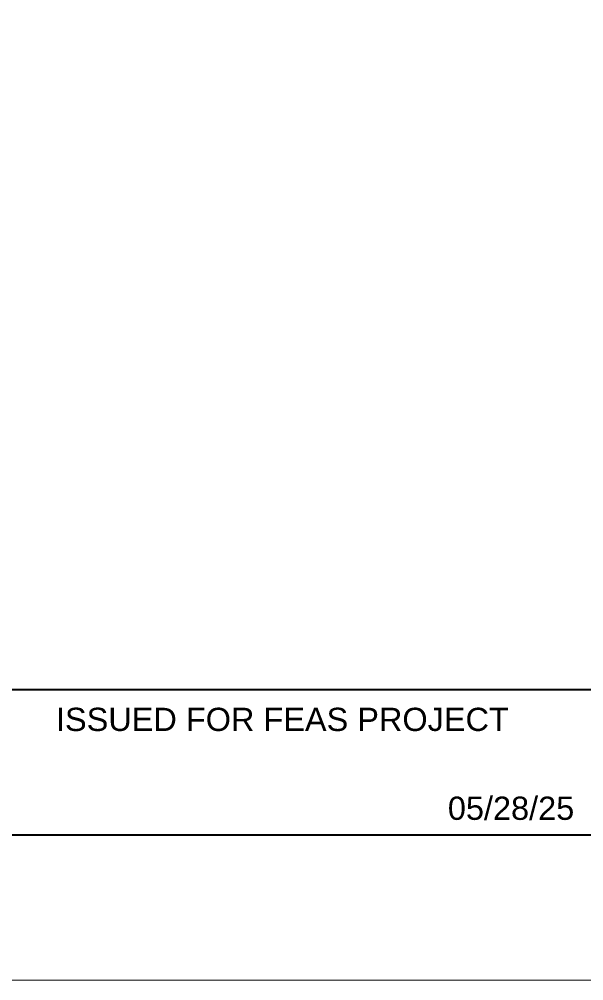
# Model space of a CAD drawing. Header units: inches. Extents: x 0.1 to 17.4, y 0.1 to 11.4.
# Drawn here: x 7.896 to 10.324, y 0.247 to 4.386 of the extents above; entities that cross this region are included whole.
import ezdxf
from ezdxf.enums import TextEntityAlignment as Align

# ---------------------------------------------------------------- set-up
doc = ezdxf.new("R2010")
doc.units = ezdxf.units.IN
doc.header["$MEASUREMENT"] = 0
doc.layers.add('BORDER', color=3, linetype='Continuous')
doc.layers.add('BORDERTEXT', color=7, linetype='Continuous')
doc.styles.add('FEASStandard', font='arial.ttf')

# ---------------------------------------------------------------- blocks, each defined once
blk = doc.blocks.new('Border')
at = {"layer": 'BORDER', "const_width": 0.005}
blk.add_lwpolyline([(0.25, 0.25), (17.25, 0.25), (17.25, 11.25), (0.25, 11.25)], close=True, dxfattribs=at)
at = {"layer": 'BORDER', "const_width": 0.00833}
for points in [[(17.25, 1.5), (0.25, 1.5)], [(7.6336, 0.875), (10.375, 0.875)]]:
    blk.add_lwpolyline(points, dxfattribs=at)

msp = doc.modelspace()

# ---------------------------------------------------------------- block references
at = {"layer": 'BORDER'}
msp.add_blockref('Border', (0, 0), dxfattribs=at)

# ---------------------------------------------------------------- texts
at = {"layer": 'BORDERTEXT', "style": 'FEASStandard'}
msp.add_text('ISSUED FOR FEAS PROJECT', height=0.1, dxfattribs=at).set_placement((9.0276, 1.3726), align=Align.MIDDLE_CENTER)
msp.add_attdef('05/28/25', text='-', height=0.1, dxfattribs=at).set_placement((10.0112, 0.9901), align=Align.MIDDLE_CENTER)

doc.saveas('drawing.dxf')
